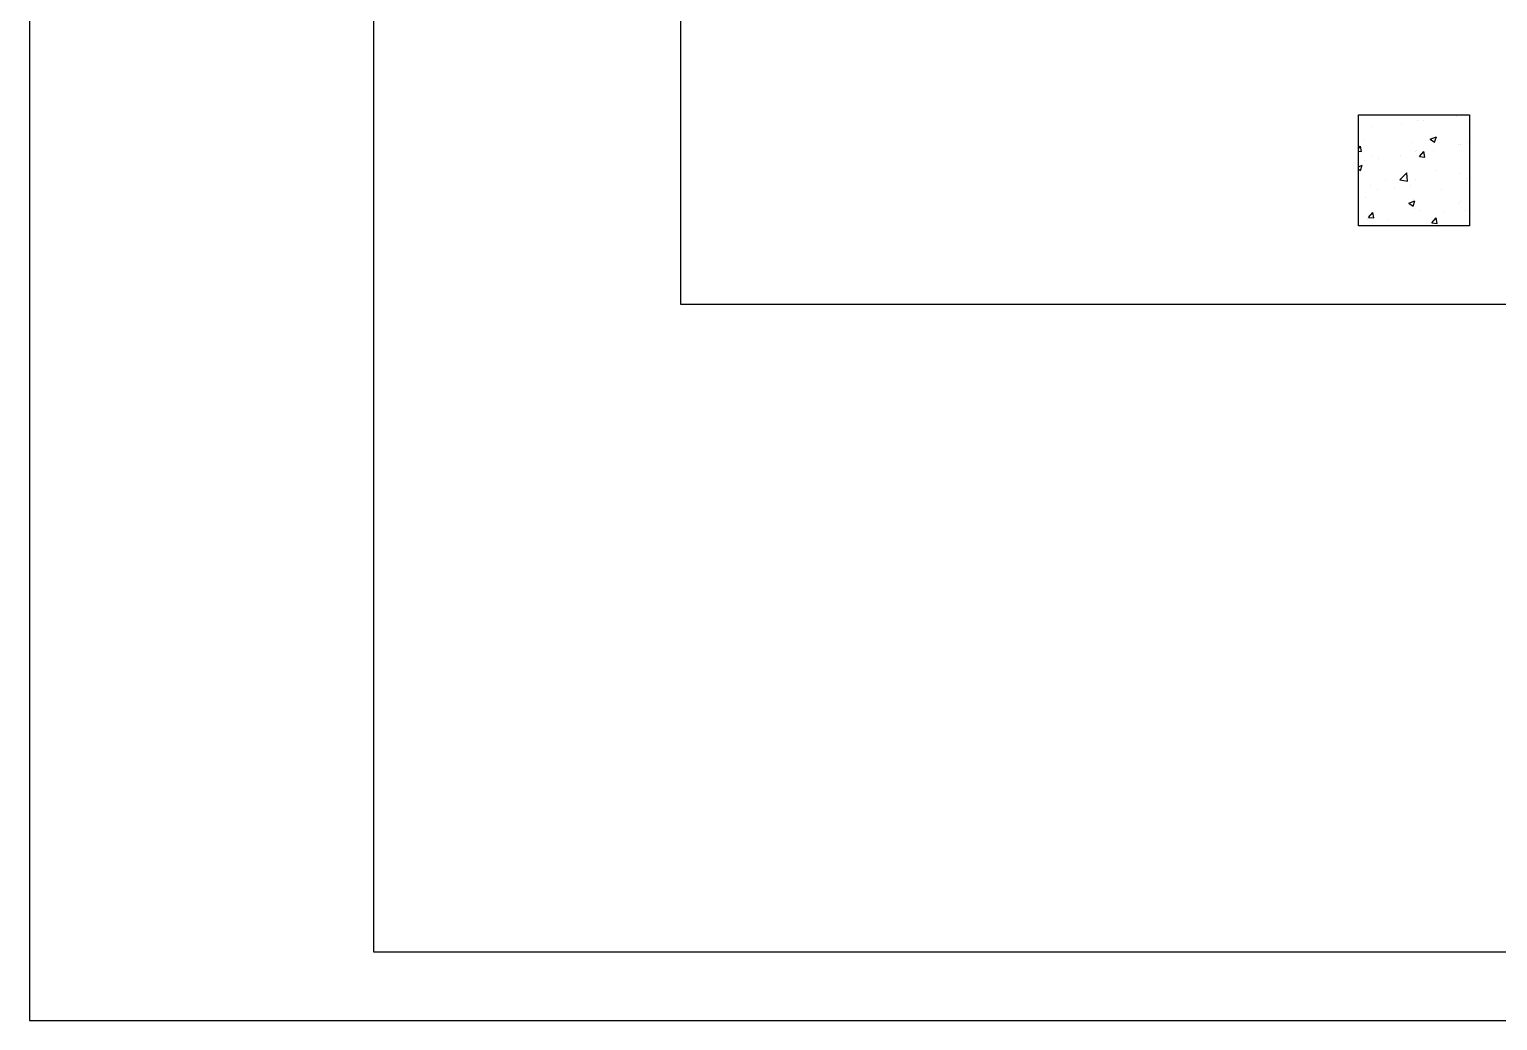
# Model space of a CAD drawing. Header units: inches. Extents: x -113 to 2477, y -497 to 443.
# Drawn here: x -113 to -6.4, y -497 to -425 of the extents above; entities that cross this region are included whole.
import ezdxf

# ---------------------------------------------------------------- set-up
doc = ezdxf.new("R2010")
doc.units = ezdxf.units.IN
doc.header["$MEASUREMENT"] = 0

msp = doc.modelspace()

# ---------------------------------------------------------------- linework, layer by layer
at = {"color": 0}
for p, q in [((-113.015, -199.969), (-113.015, -496.969)), ((-88.015, -204.969), (-88.015, -491.969)), ((-65.72, -306.326), (-65.72, -444.935)), ((-16.488, -431.173), (-8.424, -431.173)), ((-16.488, -439.237), (-16.488, -431.173)), ((-13.36, -431.796), (-13.36, -431.796)), ((-12.206, -431.602), (-12.206, -431.602)), ((-11.757, -431.585), (-11.757, -431.585)), ((-9.333, -431.266), (-9.333, -431.266)), ((-8.973, -431.192), (-8.973, -431.192)), ((-8.424, -431.173), (-8.424, -439.237)), ((-15.493, -432.053), (-15.493, -432.053)), ((-11.279, -432.951), (-10.831, -432.779)), ((-10.961, -433.167), (-10.831, -432.78)), ((-16.488, -433.634), (-16.331, -433.447)), ((-16.488, -433.828), (-16.257, -433.848)), ((-16.26, -433.849), (-16.334, -433.448)), ((-16.044, -433.055), (-16.044, -433.055)), ((-12.627, -433.2), (-12.627, -433.2)), ((-12.331, -433.826), (-12.331, -433.826)), ((-12.284, -433.733), (-12.284, -433.733)), ((-12.049, -434.217), (-11.74, -433.849)), ((-11.669, -434.251), (-11.743, -433.849)), ((-11.279, -432.952), (-10.961, -433.167)), ((-11.017, -433.791), (-11.017, -433.791)), ((-9.211, -433.344), (-9.211, -433.344)), ((-9.051, -433.323), (-9.051, -433.323)), ((-8.598, -433.185), (-8.598, -433.185)), ((-16.488, -434.951), (-16.209, -434.844)), ((-16.339, -435.231), (-16.209, -434.844)), ((-16.064, -434.467), (-16.064, -434.467)), ((-15.571, -434.183), (-15.571, -434.183)), ((-15.043, -434.321), (-15.043, -434.321)), ((-13.441, -434.11), (-13.441, -434.11)), ((-12.049, -434.217), (-11.666, -434.25)), ((-16.488, -435.131), (-16.339, -435.231)), ((-14.53, -435.872), (-14.53, -435.872)), ((-13.486, -435.903), (-13.199, -435.948)), ((-13.485, -435.904), (-12.987, -435.385)), ((-13.199, -435.948), (-12.916, -435.992)), ((-12.951, -435.699), (-12.987, -435.385)), ((-12.917, -435.993), (-12.951, -435.699)), ((-12.362, -435.863), (-12.362, -435.863)), ((-10.797, -435.231), (-10.797, -435.231)), ((-9.129, -435.454), (-9.129, -435.454)), ((-8.658, -435.783), (-8.658, -435.783)), ((-15.941, -437.186), (-15.941, -437.186)), ((-15.649, -436.314), (-15.649, -436.314)), ((-15.125, -436.635), (-15.125, -436.635)), ((-13.874, -436.471), (-13.874, -436.471)), ((-12.701, -436.315), (-12.701, -436.315)), ((-10.457, -436.615), (-10.457, -436.615)), ((-15.752, -438.629), (-15.443, -438.262)), ((-15.372, -438.663), (-15.446, -438.262)), ((-12.837, -437.594), (-12.518, -437.808)), ((-12.836, -437.593), (-12.388, -437.421)), ((-12.524, -437.33), (-12.524, -437.33)), ((-12.518, -437.808), (-12.389, -437.422)), ((-12.44, -437.994), (-12.44, -437.994)), ((-12.086, -438.112), (-12.086, -438.112)), ((-9.207, -437.585), (-9.207, -437.585)), ((-9.107, -437.475), (-9.107, -437.475)), ((-8.74, -438.097), (-8.74, -438.097)), ((-8.424, -439.237), (-16.488, -439.237)), ((-15.818, -438.753), (-15.818, -438.753)), ((-15.752, -438.63), (-15.369, -438.663)), ((-15.726, -438.445), (-15.726, -438.445)), ((-14.385, -438.84), (-14.385, -438.84)), ((-11.161, -439.031), (-10.852, -438.663)), ((-11.161, -439.031), (-10.778, -439.065)), ((-10.781, -439.065), (-10.855, -438.664)), ((-10.342, -438.308), (-10.342, -438.308)), ((-65.72, -444.935), (60.893, -444.935)), ((-88.015, -491.969), (301.985, -491.969)), ((-113.015, -496.969), (306.985, -496.969))]:
    msp.add_line(p, q, dxfattribs=at)

doc.saveas('drawing.dxf')
